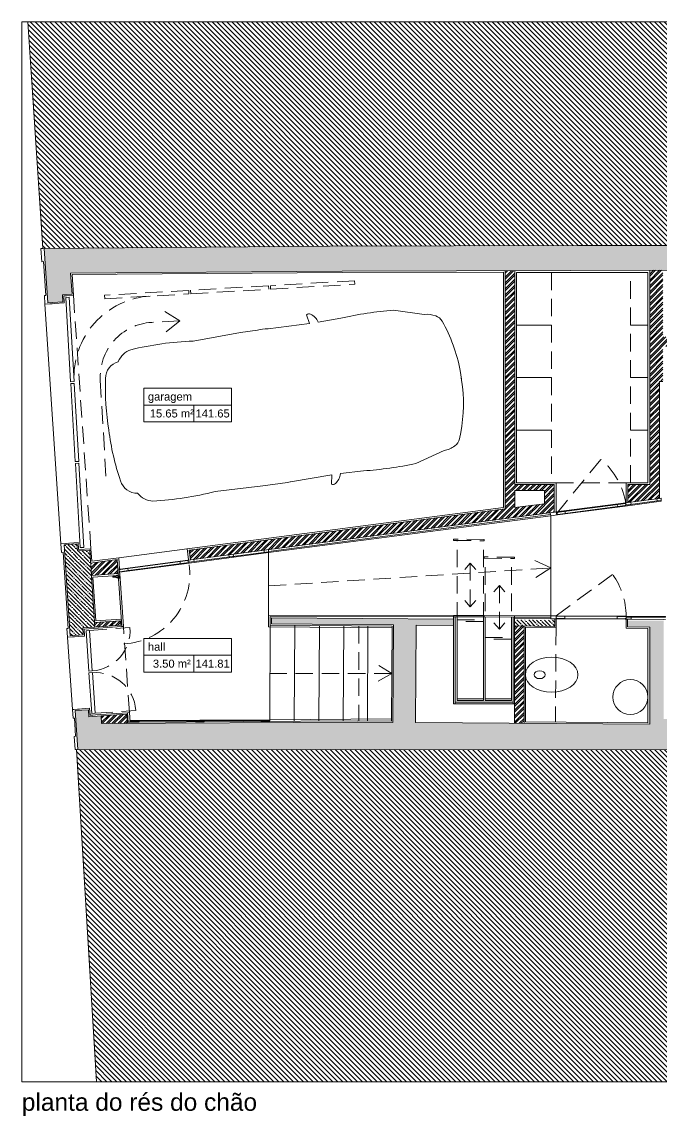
# Model space of a CAD drawing. Header units: millimetres. Extents: x 179.4 to 199.1, y -538.3 to -478.3.
# Drawn here: x 179.41 to 186.71, y -490.76 to -478.27 of the extents above; entities that cross this region are included whole.
import ezdxf
from ezdxf.enums import TextEntityAlignment as Align

# ---------------------------------------------------------------- set-up
doc = ezdxf.new("R2010")
doc.units = ezdxf.units.MM
doc.linetypes.add('DASHED', pattern=[0.75, 0.5, -0.25])
doc.linetypes.add('DASHED2', pattern=[9.525, 6.35, -3.175])
doc.layers.get('0').update_dxf_attribs({"lineweight": 5})
doc.layers.add('00_ARQ', color=251, linetype='Continuous', lineweight=5)
doc.layers.add('Invisível', color=251, linetype='Continuous', lineweight=5)
doc.styles.add('din5', font='arial.ttf', dxfattribs={"height": 0.08})
doc.styles.add('dinesc', font='arial.ttf', dxfattribs={"height": 0.18})
pattern_1 = [(315, (843.83671, -347.54501), (0.0449012806, 0.0449012806), []), (315, (843.83671, -347.589914), (0.0449012806, 0.0449012806), [0.079375, -0.015875, 0, -0.015875])]

# ---------------------------------------------------------------- blocks, each defined once
blk = doc.blocks.new('0legendaN')
for p, q in [((-0.49, 0.189), (-0.49, -0.189)), ((0.49, 0.189), (-0.49, 0.189)), ((0.49, 0.189), (0.49, -0.189)), ((-0.49, 0), (0.49, 0)), ((0.07, 0), (0.07, -0.189))]:
    blk.add_line(p, q)
at = {"linetype": 'Continuous'}
blk.add_line((-0.49, -0.189), (0.49, -0.189), dxfattribs=at)
at = {"linetype": 'Continuous', "style": 'din5'}
blk.add_attdef('DESIGNAÇAO', text='', height=0.0896, rotation=360, dxfattribs=at).set_placement((-0.445, 0.095), align=Align.MIDDLE_LEFT)
for tag, p in [('300,00M2', (-0.21, -0.094)), ('357.05', (0.28, -0.094))]:
    blk.add_attdef(tag, text='', height=0.0896, rotation=360, dxfattribs=at).set_placement(p, align=Align.MIDDLE_CENTER)
blk = doc.blocks.new('carro')
at = {"layer": 'Invisível'}
for points in [[(0.05, 0.007), (-0.05, -0.007, 0.080255), (-0.612, -0.214, 0.190972), (-0.671, -0.287, 0.13066), (-0.688, -0.418), (-0.736, -0.769, 0.037663), (-0.646, -1.369), (-0.601, -1.629)], [(0.036, 0.005), (0.136, 0.02, -0.080255), (0.733, -0.016, -0.190972), (0.811, -0.07, -0.13066), (0.865, -0.191), (1.012, -0.513, -0.037663), (1.097, -1.113), (1.129, -1.375)], [(1.129, -1.375, -0.172192), (1.242, -1.433, -0.316364), (1.248, -1.478), (1.141, -1.474)], [(-0.601, -1.629, 0.172192), (-0.692, -1.716, 0.316364), (-0.686, -1.762), (-0.584, -1.727)], [(1.24, -2.064, 0.071128), (1.222, -1.951)], [(1.24, -2.064), (1.27, -2.26), (1.333, -2.807, -0.04911), (1.442, -3.517, -0.218214), (1.352, -3.692, -0.3383), (1.21, -3.887, -0.053035), (0.633, -4.02)], [(-0.509, -2.321, -0.071128), (-0.525, -2.207)], [(-0.509, -2.321), (-0.481, -2.517), (-0.385, -3.059, 0.04911), (-0.286, -3.77, 0.218214), (-0.149, -3.912, 0.3383), (0.043, -4.058, 0.053035), (0.633, -4.02)]]:
    blk.add_lwpolyline(points, format="xyb", dxfattribs=at)
for points in [[(1.141, -1.474), (1.221, -1.946), (1.222, -1.951)], [(-0.584, -1.727), (-0.525, -2.202), (-0.525, -2.207)]]:
    blk.add_lwpolyline(points, dxfattribs=at)
blk = doc.blocks.new('DOBRACOZ1')
for p, q in [((-0.035, 0.012), (-0.035, 0.015)), ((-0.012, 0.015), (-0.035, 0.015)), ((-0.034, 0.011), (-0.016, 0.011)), ((-0.029, 0.005), (-0.029, 0.011)), ((-0.021, -0.005), (-0.027, 0.001)), ((-0.015, 0.012), (-0.015, 0.015)), ((-0.002, -0.006), (-0.002, 0.005)), ((-0.002, 0), (0, 0)), ((0, 0), (0, -0.046)), ((-0.023, -0.007), (-0.024, -0.002)), ((-0.019, -0.038), (-0.021, -0.013)), ((-0.015, -0.048), (-0.018, -0.012)), ((-0.017, -0.04), (-0.016, -0.04)), ((-0.015, -0.048), (-0.008, -0.048)), ((-0.006, -0.01), (-0.006, -0.046)), ((-0.006, -0.042), (-0.004, -0.042)), ((-0.004, -0.008), (-0.004, -0.008)), ((-0.004, -0.012), (0, -0.012)), ((-0.004, -0.04), (0, -0.04)), ((-0.004, -0.041), (-0.003, -0.041)), ((-0.004, -0.041), (-0.004, -0.042)), ((-0.003, -0.008), (-0.003, -0.012)), ((-0.003, -0.04), (-0.003, -0.044)), ((-0.003, -0.041), (-0.003, -0.043)), ((0, -0.046), (0, -0.046))]:
    blk.add_line(p, q)
at = {"linetype": 'DASHED2', "ltscale": 0.06}
for p, q in [((-0.032, 0.027), (-0.032, 0.015)), ((-0.032, 0.027), (-0.007, 0.027)), ((-0.007, 0.027), (-0.007, 0.015))]:
    blk.add_line(p, q, dxfattribs=at)
for centre, radius, start, end in [((-0.034, 0.012), 0.001, 180, 270), ((-0.023, 0.005), 0.006, 183.7329, 224.5333), ((-0.016, 0.012), 0.001, 270, 0), ((-0.012, 0.005), 0.01, 0, 90), ((-0.03, -0.013), 0.009, 3.7329, 44.5333), ((-0.03, -0.013), 0.012, 3.7329, 44.5333), ((-0.017, -0.038), 0.002, 183.7329, 272.062), ((-0.008, -0.046), 0.002, 270, 0), ((-0.004, -0.01), 0.002, 90, 180), ((-0.004, -0.014), 0.002, 90, 180), ((-0.004, -0.038), 0.002, 180, 270), ((-0.003, -0.046), 0.00256, 90, 167.3196), ((-0.004, -0.006), 0.002, 270, 1.6709), ((0, -0.044), 0.002, 180, 270)]:
    blk.add_arc(centre, radius, start, end)

msp = doc.modelspace()

# ---------------------------------------------------------------- hatches: boundary and pattern name
at = {"layer": '00_ARQ', "ltscale": 0.03}
h = msp.add_hatch(dxfattribs=at)
h.set_pattern_fill('ANSI31', color=256, scale=0.0125, angle=90, style=0)
h.paths.add_polyline_path([(197.003, -478.267), (179.478, -478.267), (179.648, -480.854), (182.925, -480.829), (185.755, -480.819), (187.925, -480.822), (195.028, -480.878), (195.025, -480.978), (196.935, -481), (197.061, -481)])
h = msp.add_hatch(dxfattribs=at)
h.set_pattern_fill('ANSI35', color=256, scale=0.01, angle=270, style=0)
h.set_pattern_definition(pattern_1)
h.paths.add_polyline_path([(186.88, -481.102), (186.881, -480.821), (185.755, -480.819), (182.925, -480.829), (179.663, -480.854), (179.705, -481.473), (179.878, -481.462), (179.872, -481.382), (179.982, -481.375), (179.966, -481.137), (183.068, -481.115)])
h = msp.add_hatch(dxfattribs=at)
h.set_pattern_fill('ANSI32', color=256, scale=0.005, style=0)
h.paths.add_polyline_path([(185.49, -483.549), (185.04, -483.549), (185.04, -481.109), (184.93, -481.109), (184.93, -483.828), (181.319, -484.3), (181.334, -484.409), (181.374, -484.404), (185.49, -483.865)])
h.paths.add_polyline_path([(185.04, -483.813), (185.04, -483.619), (185.378, -483.619), (185.378, -483.769)], flags=16)
h = msp.add_hatch(dxfattribs=at)
h.set_pattern_fill('ANSI32', color=256, scale=0.005, style=0)
h.paths.add_polyline_path([(186.73, -481.103), (186.58, -481.103), (186.58, -483.549), (186.33, -483.549), (186.33, -483.755), (186.366, -483.751), (186.69, -483.708), (186.69, -482.372), (186.73, -482.372), (186.73, -481.971, 0.386091), (187.335, -481.477, 0.000071), (187.335, -481.477), (187.746, -481.477), (187.746, -481.172), (190.981, -481.172), (190.981, -481.472), (191.333, -481.472), (191.302, -482.457), (191.352, -482.457), (191.377, -481.654), (191.532, -481.657), (191.535, -481.547), (191.381, -481.544), (191.386, -481.362), (191.091, -481.362), (191.091, -481.133), (187.636, -481.102), (187.636, -481.367), (187.341, -481.367), (187.341, -481.101), (187.231, -481.101), (187.231, -481.391, -0.433013), (186.73, -481.861)])
h = msp.add_hatch(dxfattribs=at)
h.set_pattern_fill('ANSI35', color=256, scale=0.01, angle=270, style=0)
h.set_pattern_definition(pattern_1)
h.paths.add_polyline_path([(180.11, -485.265), (180.104, -485.185), (180.244, -485.176), (180.184, -484.298), (180.044, -484.307), (180.038, -484.227), (179.891, -484.237), (179.961, -485.275)])
h = msp.add_hatch(dxfattribs=at)
h.set_pattern_fill('ANSI32', color=256, scale=0.005, style=0)
h.paths.add_polyline_path([(180.194, -484.448), (180.204, -484.587), (180.508, -484.566), (180.497, -484.407)])
h = msp.add_hatch(dxfattribs=at)
h.set_pattern_fill('ANSI35', color=256, scale=0.01, angle=270, style=0)
h.set_pattern_definition(pattern_1)
h.paths.add_polyline_path([(191.186, -486.582), (191.186, -486.227), (186.74, -486.227), (186.74, -485.105), (186.325, -485.102), (186.325, -485.174), (186.58, -485.177), (186.58, -486.284), (183.905, -486.267), (183.912, -485.153), (184.34, -485.157), (184.34, -485.088), (182.262, -485.071), (182.262, -485.141), (183.652, -485.151), (183.645, -486.265), (183.245, -486.263), (180.32, -486.279), (180.314, -486.19), (180.174, -486.2), (180.169, -486.12), (180.018, -486.13), (180.048, -486.573)])
h = msp.add_hatch(dxfattribs=at)
h.set_pattern_fill('ANSI32', color=256, scale=0.005, style=0)
h.paths.add_polyline_path([(180.538, -485.156), (180.535, -485.106), (180.241, -485.126), (180.244, -485.176)])
h = msp.add_hatch(dxfattribs=at)
h.set_pattern_fill('ANSI35', color=256, scale=0.01, angle=270, style=0)
h.set_pattern_definition(pattern_1)
h.paths.add_polyline_path([(185.495, -485.169), (185.495, -485.098), (185.035, -485.094), (185.035, -485.162)])
h = msp.add_hatch(dxfattribs=at)
h.set_pattern_fill('ANSI32', color=256, scale=0.005, style=0)
h.paths.add_polyline_path([(185.145, -486.275), (185.145, -485.164), (185.035, -485.163), (185.035, -486.274)])
h = msp.add_hatch(dxfattribs=at)
h.set_pattern_fill('ANSI32', color=256, scale=0.005, style=0)
h.paths.add_polyline_path([(180.616, -486.277), (180.608, -486.17), (180.314, -486.19), (180.32, -486.279)])
h = msp.add_hatch(dxfattribs=at)
h.set_pattern_fill('ANSI31', color=256, scale=0.0125, angle=90, style=0)
h.paths.add_polyline_path([(188.335, -486.58), (180.033, -486.573), (180.26, -490.367), (188.471, -490.367)])
h.paths.add_polyline_path([(187.996, -487.925), (188.157, -487.925), (188.157, -488.04), (187.996, -488.04)], flags=24)
h.paths.add_polyline_path([(186.113, -487.925), (186.273, -487.925), (186.273, -488.04), (186.113, -488.04)], flags=24)
h.paths.add_polyline_path([(180.767, -487.886), (180.914, -487.886), (180.914, -488.001), (180.767, -488.001)], flags=24)

# ---------------------------------------------------------------- linework, layer by layer
at = {"layer": '00_ARQ'}
for p, q in [((179.478, -478.267), (179.648, -480.854)), ((182.925, -480.829), (185.755, -480.819)), ((187.925, -480.822), (185.755, -480.819)), ((179.648, -480.854), (179.627, -480.856)), ((179.638, -481.005), (179.627, -480.856)), ((182.925, -480.829), (179.648, -480.854)), ((179.663, -480.854), (179.705, -481.473)), ((179.658, -481.004), (179.638, -481.005)), ((179.658, -481.004), (179.684, -481.39)), ((183.068, -481.115), (179.966, -481.137)), ((179.966, -481.137), (179.982, -481.375)), ((183.068, -481.13), (179.982, -481.152)), ((179.982, -481.152), (179.998, -481.389)), ((183.068, -481.115), (187.43, -481.101)), ((183.068, -481.13), (184.91, -481.124)), ((184.91, -483.81), (184.91, -481.124)), ((184.93, -483.828), (184.93, -481.109)), ((185.04, -483.549), (185.04, -481.109)), ((185.06, -483.529), (185.06, -481.129)), ((185.06, -481.129), (186.56, -481.129)), ((186.56, -483.529), (186.56, -481.129)), ((186.58, -483.549), (186.58, -481.103)), ((179.684, -481.39), (179.666, -481.391)), ((179.666, -481.391), (179.673, -481.491)), ((179.982, -481.375), (179.872, -481.382)), ((179.872, -481.382), (179.878, -481.462)), ((179.998, -481.389), (179.888, -481.396)), ((179.918, -481.394), (179.888, -481.396)), ((179.888, -481.396), (179.894, -481.476)), ((179.95, -481.412), (179.91, -481.415)), ((179.966, -482.376), (179.91, -481.415)), ((180.006, -482.374), (179.95, -481.412)), ((179.894, -481.476), (179.673, -481.491)), ((179.878, -481.462), (179.705, -481.473)), ((179.73, -481.487), (179.754, -481.485)), ((179.966, -482.376), (180.006, -482.374)), ((179.967, -482.396), (180.007, -482.394)), ((180.019, -483.288), (179.967, -482.396)), ((180.059, -483.286), (180.007, -482.394)), ((186.69, -482.372), (186.73, -482.372)), ((186.69, -482.372), (186.69, -483.708)), ((180.019, -483.288), (180.059, -483.286)), ((180.02, -483.308), (180.06, -483.306)), ((180.076, -484.27), (180.02, -483.308)), ((180.116, -484.267), (180.06, -483.306)), ((185.49, -483.549), (185.04, -483.549)), ((185.51, -483.529), (185.06, -483.529)), ((185.49, -483.865), (185.49, -483.549)), ((185.51, -483.863), (185.51, -483.529)), ((186.31, -483.758), (186.31, -483.529)), ((186.56, -483.529), (186.31, -483.529)), ((186.33, -483.755), (186.33, -483.549)), ((186.58, -483.549), (186.33, -483.549)), ((185.04, -483.813), (185.04, -483.619)), ((185.378, -483.619), (185.04, -483.619)), ((185.378, -483.769), (185.378, -483.619)), ((184.91, -483.81), (181.297, -484.282)), ((185.378, -483.769), (185.04, -483.813)), ((186.69, -483.708), (186.33, -483.755)), ((184.93, -483.828), (181.32, -484.3)), ((185.492, -483.865), (181.334, -484.409)), ((185.447, -483.891), (182.226, -484.312)), ((185.449, -483.906), (182.226, -484.327)), ((185.45, -485.047), (185.449, -483.906)), ((180.052, -484.211), (179.856, -484.225)), ((179.863, -484.324), (179.856, -484.225)), ((179.882, -484.323), (179.863, -484.324)), ((179.882, -484.323), (179.94, -485.191)), ((180.038, -484.227), (179.891, -484.237)), ((179.891, -484.237), (179.961, -485.275)), ((179.915, -484.221), (179.94, -484.219)), ((180.038, -484.227), (180.044, -484.307)), ((180.184, -484.298), (180.044, -484.307)), ((180.052, -484.211), (180.058, -484.291)), ((180.198, -484.282), (180.058, -484.291)), ((180.058, -484.291), (180.088, -484.289)), ((180.116, -484.267), (180.076, -484.27)), ((180.184, -484.298), (180.244, -485.176)), ((180.196, -484.262), (180.196, -484.262)), ((180.198, -484.282), (180.207, -484.426)), ((180.516, -484.385), (181.297, -484.282)), ((182.228, -485.04), (182.228, -484.323)), ((180.195, -484.447), (180.497, -484.407)), ((180.208, -484.425), (180.516, -484.385)), ((180.508, -484.566), (180.497, -484.407)), ((180.524, -484.515), (180.515, -484.385)), ((180.508, -484.566), (180.204, -484.587)), ((180.509, -484.586), (180.22, -484.606)), ((180.22, -484.606), (180.254, -485.105)), ((182.227, -485.175), (182.228, -485.04)), ((185.45, -485.047), (182.228, -485.04)), ((182.247, -485.056), (184.34, -485.06)), ((182.247, -485.156), (182.247, -485.056)), ((182.262, -485.071), (184.34, -485.088)), ((182.262, -485.141), (182.262, -485.071)), ((184.34, -486.054), (184.34, -485.045)), ((184.36, -486.054), (184.36, -485.06)), ((185.02, -486.054), (185.02, -485.061)), ((185.035, -485.062), (185.45, -485.062)), ((185.036, -485.079), (185.035, -485.062)), ((179.94, -485.191), (179.923, -485.192)), ((179.923, -485.192), (179.93, -485.292)), ((180.244, -485.176), (180.104, -485.185)), ((180.104, -485.185), (180.11, -485.265)), ((180.55, -485.17), (180.12, -485.199)), ((180.15, -485.197), (180.12, -485.199)), ((180.535, -485.106), (180.241, -485.126)), ((180.538, -485.156), (180.244, -485.176)), ((180.544, -485.085), (180.254, -485.105)), ((180.535, -485.106), (180.538, -485.156)), ((182.227, -485.175), (183.637, -485.186)), ((182.247, -485.156), (183.637, -485.166)), ((182.262, -485.141), (183.652, -485.151)), ((183.637, -485.166), (183.63, -486.25)), ((183.652, -485.151), (183.645, -486.265)), ((183.912, -485.153), (183.905, -486.267)), ((183.912, -485.153), (184.34, -485.157)), ((185.035, -485.162), (185.036, -485.079)), ((185.035, -485.162), (185.495, -485.169)), ((185.035, -486.274), (185.035, -485.163)), ((185.036, -485.079), (185.496, -485.083)), ((185.145, -486.275), (185.145, -485.164)), ((185.16, -485.179), (185.51, -485.185)), ((185.16, -486.26), (185.16, -485.179)), ((185.495, -485.169), (185.496, -485.083)), ((185.51, -485.185), (185.51, -485.083)), ((186.31, -485.086), (186.76, -485.09)), ((186.31, -485.189), (186.31, -485.086)), ((186.31, -485.189), (186.56, -485.192)), ((186.325, -485.174), (186.326, -485.087)), ((186.325, -485.174), (186.58, -485.177)), ((186.326, -485.087), (186.741, -485.09)), ((186.56, -486.269), (186.56, -485.192)), ((186.58, -486.284), (186.58, -485.177)), ((180.126, -485.279), (179.93, -485.292)), ((180.11, -485.265), (179.961, -485.275)), ((179.986, -485.288), (180.01, -485.287)), ((180.12, -485.199), (180.126, -485.279)), ((180.182, -485.215), (180.142, -485.218)), ((180.142, -485.218), (180.174, -485.68)), ((180.182, -485.215), (180.214, -485.677)), ((180.174, -485.68), (180.214, -485.677)), ((180.175, -485.7), (180.215, -485.697)), ((180.215, -485.697), (180.247, -486.16)), ((180.175, -485.7), (180.207, -486.162)), ((185.035, -486.054), (184.34, -486.054)), ((185.02, -486.034), (184.36, -486.034)), ((180.002, -486.116), (179.988, -486.117)), ((179.995, -486.217), (179.988, -486.117)), ((180.183, -486.104), (180.002, -486.116)), ((180.169, -486.12), (180.018, -486.13)), ((180.018, -486.13), (180.048, -486.573)), ((180.043, -486.113), (180.067, -486.112)), ((180.169, -486.12), (180.174, -486.2)), ((180.314, -486.19), (180.174, -486.2)), ((180.183, -486.104), (180.188, -486.184)), ((180.617, -486.155), (180.188, -486.184)), ((180.188, -486.184), (180.218, -486.182)), ((180.247, -486.16), (180.207, -486.162)), ((180.608, -486.17), (180.314, -486.19)), ((180.314, -486.19), (180.32, -486.279)), ((180.608, -486.17), (180.616, -486.277)), ((180.009, -486.216), (179.995, -486.217)), ((180.009, -486.216), (180.023, -486.423)), ((180.32, -486.279), (183.245, -486.263)), ((180.635, -486.262), (183.245, -486.248)), ((182.24, -486.234), (183.631, -486.226)), ((183.63, -486.25), (183.245, -486.248)), ((183.645, -486.265), (183.245, -486.263)), ((186.58, -486.284), (183.905, -486.267)), ((186.56, -486.269), (185.16, -486.26)), ((180.023, -486.423), (180.005, -486.425)), ((180.005, -486.425), (180.017, -486.574)), ((180.033, -486.573), (180.017, -486.574)), ((180.033, -486.573), (191.633, -486.583)), ((180.033, -486.573), (180.26, -490.367))]:
    msp.add_line(p, q, dxfattribs=at)
at = {"layer": '00_ARQ', "linetype": 'DASHED', "ltscale": 0.4}
for p, q in [((180.198, -484.282), (179.998, -481.389)), ((181.213, -481.68), (180.982, -481.535)), ((181.213, -481.68), (180.892, -481.698)), ((181.213, -481.68), (181.001, -481.85)), ((180.305, -482.357), (180.372, -483.504)), ((185.516, -483.882), (186.021, -483.263)), ((185.51, -483.529), (186.31, -483.529)), ((184.38, -485.094), (184.38, -484.188)), ((184.68, -485.094), (184.68, -484.191)), ((184.53, -484.446), (184.53, -484.944)), ((184.7, -485.294), (184.7, -484.391)), ((185, -485.294), (185, -484.394)), ((185.45, -484.502), (185.26, -484.413)), ((182.228, -484.707), (185.45, -484.502)), ((185.45, -484.502), (185.273, -484.614)), ((186.156, -484.576), (185.51, -485.048)), ((184.863, -484.703), (184.863, -485.201)), ((180.182, -485.215), (180.644, -485.183)), ((180.637, -486.153), (180.569, -485.169)), ((183.259, -485.163), (183.258, -486.248)), ((185.51, -485.185), (185.504, -486.258)), ((183.634, -485.708), (183.485, -485.617)), ((183.634, -485.708), (182.244, -485.705)), ((183.634, -485.708), (183.478, -485.795)), ((180.247, -486.16), (180.709, -486.128))]:
    msp.add_line(p, q, dxfattribs=at)
at = {"layer": '00_ARQ', "ltscale": 0.02}
for p, q in [((179.673, -481.491), (179.856, -484.225)), ((184.38, -485.994), (184.38, -485.06)), ((184.68, -485.994), (184.68, -485.061)), ((184.7, -485.994), (184.7, -485.061)), ((185, -485.994), (185, -485.061)), ((182.247, -485.156), (182.24, -486.234)), ((182.527, -485.159), (182.52, -486.246)), ((182.807, -485.161), (182.8, -486.25)), ((183.087, -485.162), (183.08, -486.249)), ((183.362, -485.164), (183.355, -486.249)), ((179.93, -485.292), (179.988, -486.117))]:
    msp.add_line(p, q, dxfattribs=at)
at = {"layer": '00_ARQ', "extrusion": (-5.84776e-31, -4.44089e-16, -1)}
for p, q in [((181.297, -484.281), (181.314, -484.409)), ((181.319, -484.298), (181.334, -484.407))]:
    msp.add_line(p, q, dxfattribs=at)
at = {"layer": '00_ARQ'}
for points in [[(179.409, -478.267), (199.109, -478.267), (199.109, -490.367), (179.409, -490.367)], [(184.691, -485.061), (184.691, -485.046), (184.34, -485.045), (184.34, -485.06)], [(185.035, -485.062), (185.035, -485.047), (184.691, -485.046), (184.691, -485.061)], [(186.37, -485.062), (186.31, -485.062), (186.31, -485.077), (186.3, -485.077), (186.3, -485.082), (186.3, -485.087), (186.31, -485.087), (186.31, -485.086), (186.37, -485.087)], [(186.76, -485.055), (186.31, -485.052), (186.31, -485.057), (186.31, -485.062), (186.37, -485.062), (186.71, -485.064), (186.71, -485.064), (186.76, -485.065)], [(184.38, -485.994), (184.68, -485.994), (184.68, -486.014), (184.38, -486.014)], [(185, -486.014), (184.7, -486.014), (184.7, -485.994), (185, -485.994)]]:
    msp.add_lwpolyline(points, close=True, dxfattribs=at)
at = {"layer": '00_ARQ', "linetype": 'DASHED', "ltscale": 0.4}
for points in [[(185.46, -481.129), (185.46, -481.729), (185.06, -481.729), (185.06, -481.129)], [(186.56, -481.129), (186.56, -481.729), (186.36, -481.729), (186.36, -481.129)], [(182.23, -481.32), (182.228, -481.28), (181.336, -481.332), (181.338, -481.372)], [(183.212, -481.263), (183.209, -481.223), (182.248, -481.279), (182.25, -481.319)], [(181.316, -481.333), (180.354, -481.389), (180.356, -481.429), (181.318, -481.373)], [(185.46, -481.729), (185.46, -482.329), (185.06, -482.329), (185.06, -481.729)], [(186.56, -481.729), (186.56, -482.329), (186.36, -482.329), (186.36, -481.729)], [(185.46, -482.329), (185.46, -482.929), (185.06, -482.929), (185.06, -482.329)], [(186.56, -482.329), (186.56, -482.929), (186.36, -482.929), (186.36, -482.329)], [(185.46, -482.929), (185.46, -483.529), (185.06, -483.529), (185.06, -482.929)], [(186.56, -482.929), (186.56, -483.529), (186.36, -483.529), (186.36, -482.929)], [(184.691, -484.191), (184.691, -484.176), (184.34, -484.173), (184.34, -484.188)], [(185.035, -484.394), (185.035, -484.379), (184.691, -484.376), (184.691, -484.391)], [(184.38, -485.094), (184.68, -485.094), (184.68, -485.114), (184.38, -485.114)], [(185, -485.314), (184.7, -485.314), (184.7, -485.294), (185, -485.294)]]:
    msp.add_lwpolyline(points, close=True, dxfattribs=at)
at = {"layer": '00_ARQ', "ltscale": 0.03}
for points in [[(185.514, -483.867), (186.307, -483.764), (186.306, -483.759), (185.513, -483.862)], [(185.528, -483.896), (186.301, -483.795), (186.3, -483.79), (185.527, -483.891)], [(186.208, -483.777), (185.613, -483.854), (185.616, -483.879), (186.211, -483.801)], [(186.3, -483.79), (186.211, -483.801), (186.208, -483.777), (186.307, -483.764), (186.31, -483.783), (186.3, -483.785)], [(186.71, -483.741), (186.71, -483.731), (186.664, -483.737), (186.3, -483.785), (186.3, -483.79), (186.301, -483.795)], [(186.366, -483.751), (186.306, -483.759), (186.31, -483.783), (186.369, -483.776)], [(186.71, -483.706), (186.66, -483.712), (186.664, -483.737), (186.71, -483.731)], [(185.527, -483.891), (185.616, -483.879), (185.613, -483.854), (185.514, -483.867), (185.516, -483.887), (185.526, -483.886)], [(182.228, -484.327), (182.228, -484.317), (181.317, -484.436), (181.319, -484.446)], [(182.228, -484.292), (182.175, -484.299), (182.178, -484.324), (182.228, -484.317)], [(180.525, -484.545), (181.318, -484.441), (181.319, -484.446), (180.526, -484.55)], [(180.531, -484.514), (181.304, -484.413), (181.305, -484.418), (180.532, -484.519)], [(181.219, -484.454), (180.624, -484.532), (180.621, -484.507), (181.216, -484.429)], [(181.305, -484.418), (181.216, -484.429), (181.219, -484.454), (181.318, -484.441), (181.316, -484.421), (181.306, -484.423)], [(181.374, -484.404), (181.304, -484.413), (181.305, -484.418), (181.306, -484.423), (181.316, -484.421), (181.317, -484.436), (181.377, -484.428)], [(181.823, -484.345), (181.773, -484.351), (181.777, -484.376), (181.826, -484.37)], [(180.528, -484.57), (180.508, -484.572), (180.55, -485.17), (180.569, -485.169), (180.528, -484.57)], [(180.532, -484.519), (180.621, -484.507), (180.624, -484.532), (180.525, -484.545), (180.522, -484.525), (180.532, -484.524)], [(186.31, -485.057), (185.51, -485.053), (185.51, -485.048), (186.31, -485.052)], [(185.52, -485.078), (185.61, -485.078), (185.61, -485.053), (185.51, -485.053), (185.51, -485.073), (185.52, -485.073)], [(185.61, -485.053), (186.21, -485.056), (186.21, -485.081), (185.61, -485.078)], [(186.3, -485.082), (186.21, -485.081), (186.21, -485.056), (186.31, -485.057), (186.31, -485.077), (186.3, -485.077)], [(186.3, -485.087), (185.52, -485.083), (185.52, -485.078), (186.3, -485.082)], [(180.625, -486.262), (180.617, -486.155), (180.637, -486.153), (180.645, -486.262), (180.625, -486.262)], [(182.24, -486.234), (180.643, -486.242), (180.644, -486.252), (182.24, -486.244)], [(180.748, -486.252), (180.648, -486.252), (180.648, -486.262), (180.748, -486.262)], [(181.492, -486.248), (181.392, -486.248), (181.392, -486.258), (181.492, -486.258)], [(182.24, -486.244), (182.14, -486.244), (182.14, -486.254), (182.24, -486.254)]]:
    msp.add_lwpolyline(points, close=True, dxfattribs=at)
for points in [[(185.516, -483.887), (185.513, -483.862), (185.445, -483.871), (185.449, -483.906), (185.449, -483.906), (185.528, -483.896), (185.526, -483.886), (185.516, -483.887)], [(180.522, -484.525), (180.528, -484.57), (180.508, -484.572), (180.505, -484.517), (180.505, -484.517), (180.531, -484.514), (180.532, -484.524), (180.522, -484.525)], [(185.51, -485.073), (185.51, -485.048), (185.45, -485.047), (185.45, -485.082), (185.45, -485.082), (185.52, -485.083), (185.52, -485.073), (185.51, -485.073)]]:
    msp.add_lwpolyline(points, dxfattribs=at)
at = {"layer": '00_ARQ', "linetype": 'DASHED', "ltscale": 0.4}
for points in [[(184.593, -484.518), (184.53, -484.446), (184.468, -484.518)], [(184.926, -484.775), (184.863, -484.703), (184.8, -484.775)], [(184.593, -484.872), (184.53, -484.944), (184.468, -484.872)], [(184.926, -485.129), (184.863, -485.201), (184.8, -485.129)]]:
    msp.add_lwpolyline(points, dxfattribs=at)
at = {"layer": '00_ARQ'}
msp.add_circle((186.36, -485.976), 0.2, dxfattribs=at)
at = {"layer": '00_ARQ', "linetype": 'DASHED', "ltscale": 0.4}
for centre, radius, start, end in [((180.928, -482.321), 0.924, 93.2939, 183.3172), ((180.928, -482.321), 0.624, 93.2939, 183.3172), ((185.516, -483.882), 0.799, 7.4496, 50.8218), ((180.528, -484.57), 0.8, 273.3164, 7.5946), ((185.51, -485.048), 0.8, 359.7217, 36.1731), ((180.182, -485.215), 0.463, 273.9445, 3.9445), ((180.247, -486.16), 0.464, 3.9445, 93.9445)]:
    msp.add_arc(centre, radius, start, end, dxfattribs=at)
at = {"layer": '00_ARQ'}
for centre, major_axis, ratio in [((185.46, -485.72), (-0.3, 0), 0.666667), ((185.323, -485.72), (-0.0626, 0), 0.724659)]:
    msp.add_ellipse(centre, major_axis=major_axis, ratio=ratio, dxfattribs=at)

# ---------------------------------------------------------------- block references
at = {"layer": '00_ARQ', "rotation": 270}
msp.add_blockref('carro', (184.423, -482.296), dxfattribs=at)
at = {"layer": '00_ARQ'}
ref = msp.add_blockref('0legendaN', (181.303, -482.642), dxfattribs=dict(at, xscale=1.019999999999845, yscale=1.019999999999845, zscale=1.019999999999845, rotation=1.379832248460389e-08))
ref.add_attrib('DESIGNAÇAO', 'garagem', dxfattribs={"layer": '0', "linetype": 'Continuous', "height": 0.0914, "rotation": 0, "style": 'din5'}).set_placement((180.849, -482.545), align=Align.MIDDLE_LEFT)
ref.add_attrib('300,00M2', '15.65 m²', dxfattribs={"layer": '0', "linetype": 'Continuous', "height": 0.0914, "rotation": 0, "style": 'din5'}).set_placement((181.122, -482.738), align=Align.MIDDLE_CENTER)
ref.add_attrib('357.05', '141.65', dxfattribs={"layer": '0', "linetype": 'Continuous', "height": 0.0914, "rotation": 0, "style": 'din5'}).set_placement((181.588, -482.738), align=Align.MIDDLE_CENTER)
at = {"layer": '00_ARQ', "xscale": -1, "rotation": 273.9445232640979}
msp.add_blockref('DOBRACOZ1', (180.494, -484.587), dxfattribs=at)
at = {"layer": '00_ARQ'}
ref = msp.add_blockref('0legendaN', (181.303, -485.498), dxfattribs=dict(at, xscale=1.019999999999845, yscale=1.019999999999845, zscale=1.019999999999845, rotation=1.379832248460389e-08))
ref.add_attrib('DESIGNAÇAO', 'hall', dxfattribs={"layer": '0', "linetype": 'Continuous', "height": 0.0914, "rotation": 0, "style": 'din5'}).set_placement((180.849, -485.401), align=Align.MIDDLE_LEFT)
ref.add_attrib('300,00M2', '3.50 m²', dxfattribs={"layer": '0', "linetype": 'Continuous', "height": 0.0914, "rotation": 0, "style": 'din5'}).set_placement((181.122, -485.594), align=Align.MIDDLE_CENTER)
ref.add_attrib('357.05', '141.81', dxfattribs={"layer": '0', "linetype": 'Continuous', "height": 0.0914, "rotation": 0, "style": 'din5'}).set_placement((181.588, -485.594), align=Align.MIDDLE_CENTER)

# ---------------------------------------------------------------- texts
at = {"layer": '00_ARQ', "insert": (179.409, -490.499), "char_height": 0.2, "width": 4.455, "attachment_point": 1, "style": 'dinesc'}
msp.add_mtext('planta do rés do chão', dxfattribs=at)

doc.saveas('drawing.dxf')
